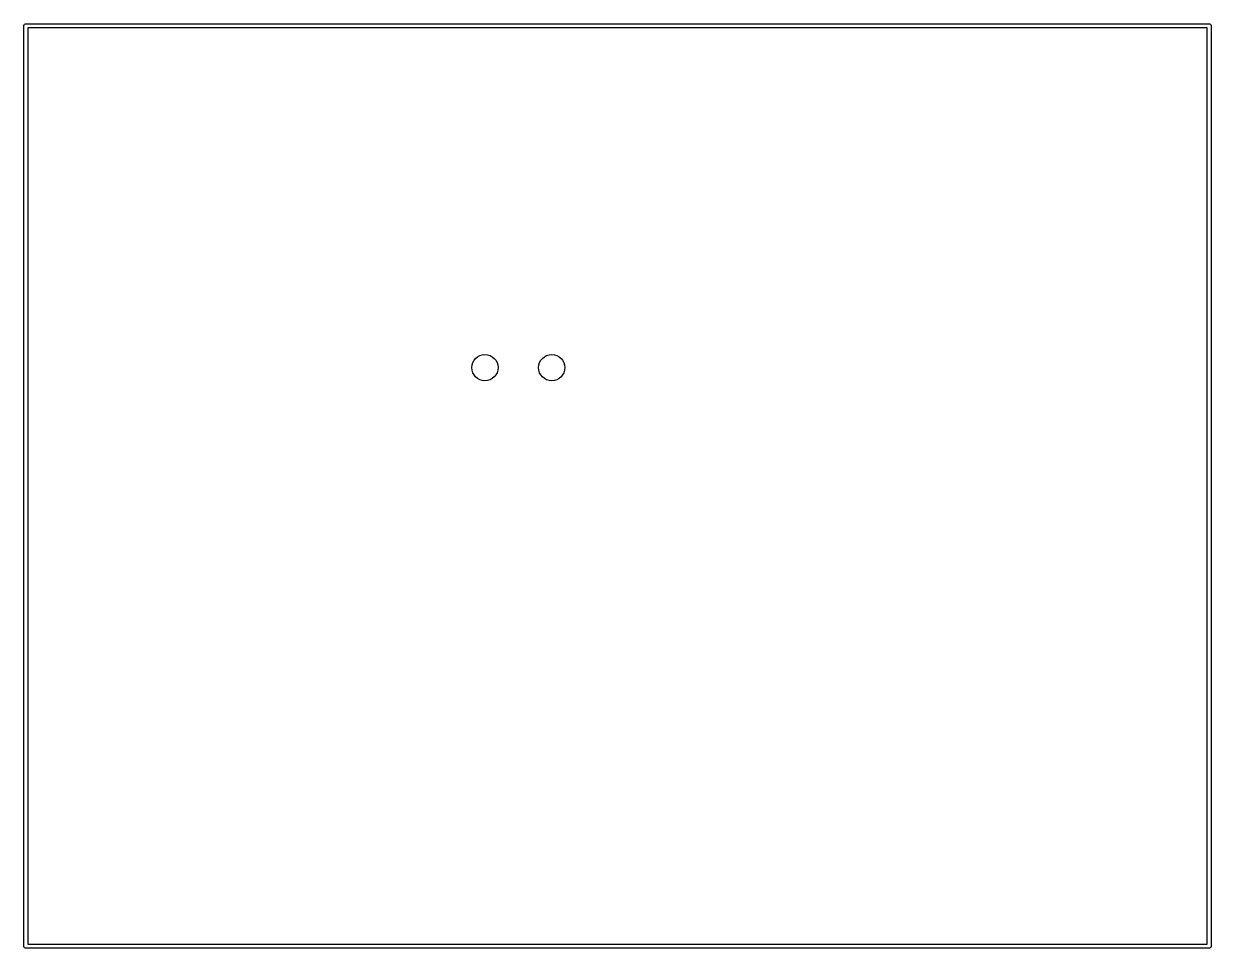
# Model space of a CAD drawing. Extents: x 9.9 to 55.1, y -45.1 to -9.9.
import ezdxf

# ---------------------------------------------------------------- set-up
doc = ezdxf.new("R2010")
doc.units = 0
doc.layers.add('BLACK', color=7, linetype='CONTINUOUS')

msp = doc.modelspace()

# ---------------------------------------------------------------- linework, layer by layer
at = {"layer": 'BLACK', "linetype": 'CONTINUOUS'}
for p, q in [((9.958332, -9.93764), (9.985368, -9.926441)), ((9.985368, -9.926441), (10, -9.925)), ((10, -9.925), (55, -9.925)), ((55, -9.925), (55.014632, -9.926441)), ((55.014632, -9.926441), (55.041668, -9.93764)), ((9.925, -10), (9.926441, -9.985368)), ((9.925, -45), (9.925, -10)), ((9.926441, -9.985368), (9.93764, -9.958332)), ((9.93764, -9.958332), (9.958332, -9.93764)), ((10.075, -10.075), (10.075, -44.925)), ((54.925, -10.075), (10.075, -10.075)), ((54.925, -44.925), (54.925, -10.075)), ((55.041668, -9.93764), (55.06236, -9.958332)), ((55.06236, -9.958332), (55.073559, -9.985368)), ((55.073559, -9.985368), (55.075, -10)), ((55.075, -10), (55.075, -45)), ((9.926441, -45.014632), (9.925, -45)), ((9.93764, -45.041668), (9.926441, -45.014632)), ((9.958332, -45.06236), (9.93764, -45.041668)), ((9.985368, -45.073559), (9.958332, -45.06236)), ((10, -45.075), (9.985368, -45.073559)), ((55, -45.075), (10, -45.075)), ((10.075, -44.925), (54.925, -44.925)), ((55.014632, -45.073559), (55, -45.075)), ((55.041668, -45.06236), (55.014632, -45.073559)), ((55.06236, -45.041668), (55.041668, -45.06236)), ((55.073559, -45.014632), (55.06236, -45.041668)), ((55.075, -45), (55.073559, -45.014632))]:
    msp.add_line(p, q, dxfattribs=at)
at = {"layer": 'BLACK'}
for centre in [(27.46, -23), (27.46, -23), (30, -23), (30, -23)]:
    msp.add_circle(centre, 0.5, dxfattribs=at)

doc.saveas('drawing.dxf')
